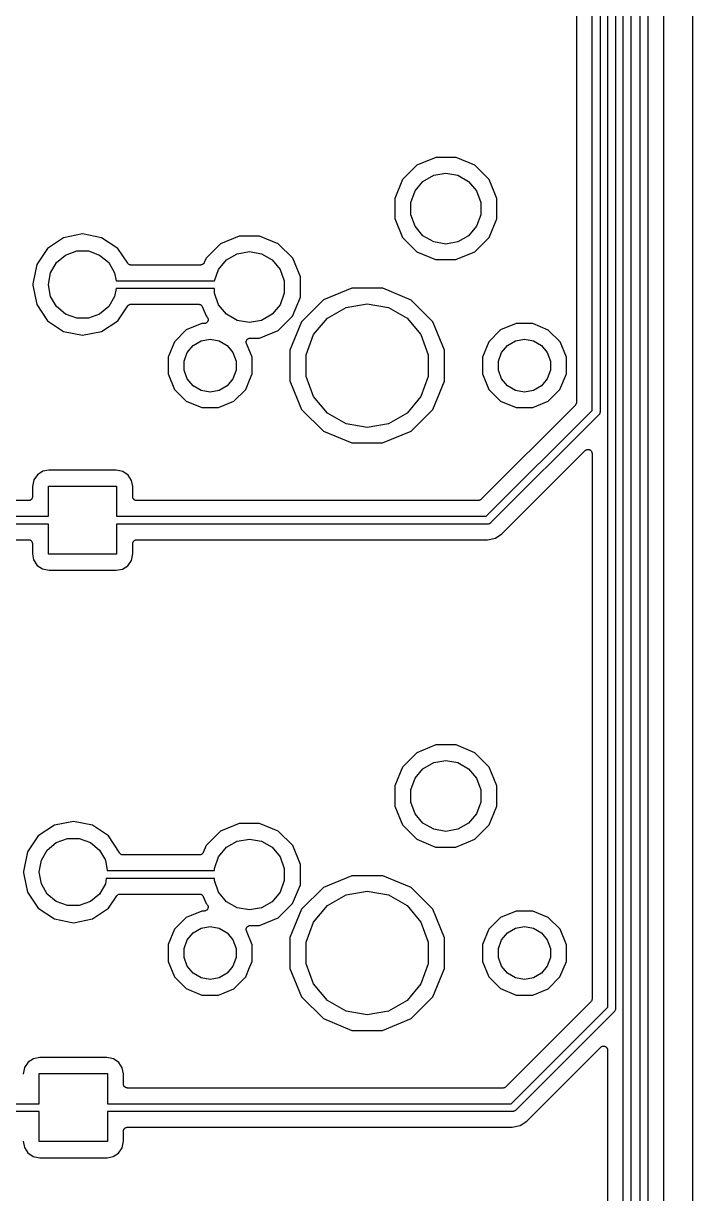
# Model space of a CAD drawing. Extents: x 37 to 156, y -136 to -20.
# Drawn here: x 133.89 to 155.52, y -95.78 to -57.93 of the extents above; entities that cross this region are included whole.
import ezdxf

# ---------------------------------------------------------------- set-up
doc = ezdxf.new("R2010")
doc.units = 0
doc.header["$MEASUREMENT"] = 0
doc.layers.add('BLACK', color=7, linetype='CONTINUOUS')

msp = doc.modelspace()

# ---------------------------------------------------------------- linework, layer by layer
at = {"layer": 'Black'}
for p, q in [((155.517, -20.21), (155.517, -135.99)), ((153.825, -125.198), (153.825, -25.7018)), ((154.075, -25.65), (154.075, -125.25)), ((154.583, -125.237), (154.583, -25.6625)), ((153.275, -107.748), (153.275, -26.4518)), ((153.525, -26.4), (153.525, -107.8)), ((152.775, -89.7482), (152.775, -27.3518)), ((153.025, -27.3), (153.025, -89.8)), ((152.275, -70.4482), (152.275, -28.3518)), ((152.525, -28.3), (152.525, -70.5)), ((151.767, -53.9348), (151.767, -70.1852)), ((147.213, -62.2687), (146.606, -62.5195)), ((147.87, -62.2693), (147.213, -62.2687)), ((148.476, -62.5212), (147.87, -62.2693)), ((146.606, -62.5195), (146.141, -62.9836)), ((147.148, -62.8418), (147.54, -62.7726)), ((147.54, -62.7726), (147.932, -62.8418)), ((148.94, -62.986), (148.476, -62.5212)), ((146.141, -62.9836), (145.889, -63.5902)), ((146.546, -63.3463), (146.802, -63.0411)), ((146.802, -63.0411), (147.148, -62.8418)), ((147.932, -62.8418), (148.278, -63.0411)), ((148.278, -63.0411), (148.534, -63.3463)), ((149.191, -63.593), (148.94, -62.986)), ((146.41, -63.7208), (146.546, -63.3463)), ((148.534, -63.3463), (148.67, -63.7208)), ((145.889, -63.5902), (145.889, -64.247)), ((146.41, -64.1192), (146.41, -63.7208)), ((148.67, -63.7208), (148.67, -64.1192)), ((149.191, -64.2498), (149.191, -63.593)), ((145.889, -64.247), (146.14, -64.854)), ((146.546, -64.4937), (146.41, -64.1192)), ((148.67, -64.1192), (148.534, -64.4937)), ((148.939, -64.8564), (149.191, -64.2498)), ((146.802, -64.7989), (146.546, -64.4937)), ((148.534, -64.4937), (148.278, -64.7989)), ((135.186, -64.8627), (134.665, -65.2107)), ((135.8, -64.7405), (135.186, -64.8627)), ((136.414, -64.8627), (135.8, -64.7405)), ((136.935, -65.2107), (136.414, -64.8627)), ((140.256, -65.0595), (139.791, -65.5236)), ((140.863, -64.8087), (140.256, -65.0595)), ((141.52, -64.8093), (140.863, -64.8087)), ((142.126, -65.0612), (141.52, -64.8093)), ((142.59, -65.526), (142.126, -65.0612)), ((146.14, -64.854), (146.604, -65.3188)), ((147.148, -64.9982), (146.802, -64.7989)), ((147.54, -65.0674), (147.148, -64.9982)), ((147.932, -64.9982), (147.54, -65.0674)), ((148.278, -64.7989), (147.932, -64.9982)), ((148.474, -65.3205), (148.939, -64.8564)), ((134.665, -65.2107), (134.317, -65.7316)), ((134.957, -65.6687), (135.25, -65.4232)), ((135.25, -65.4232), (135.609, -65.2925)), ((135.609, -65.2925), (135.991, -65.2925)), ((135.991, -65.2925), (136.35, -65.4232)), ((136.35, -65.4232), (136.643, -65.6687)), ((137.256, -65.6906), (136.935, -65.2107)), ((140.452, -65.5811), (140.798, -65.3818)), ((140.798, -65.3818), (141.19, -65.3126)), ((141.19, -65.3126), (141.582, -65.3818)), ((141.582, -65.3818), (141.928, -65.5811)), ((146.604, -65.3188), (147.21, -65.5707)), ((147.867, -65.5713), (148.474, -65.3205)), ((134.317, -65.7316), (134.192, -66.3585)), ((134.766, -65.9996), (134.957, -65.6687)), ((136.643, -65.6687), (136.834, -65.9996)), ((137.268, -65.7035), (137.256, -65.6906)), ((137.28, -65.7173), (137.268, -65.7035)), ((137.283, -65.7194), (137.28, -65.7173)), ((137.286, -65.7224), (137.283, -65.7194)), ((137.302, -65.7304), (137.286, -65.7224)), ((137.318, -65.7393), (137.302, -65.7304)), ((137.322, -65.7401), (137.318, -65.7393)), ((137.326, -65.7419), (137.322, -65.7401)), ((137.344, -65.7439), (137.326, -65.7419)), ((137.361, -65.747), (137.344, -65.7439)), ((139.614, -65.747), (137.361, -65.747)), ((139.622, -65.7456), (139.614, -65.747)), ((139.63, -65.7459), (139.622, -65.7456)), ((139.643, -65.7418), (139.63, -65.7459)), ((139.657, -65.7393), (139.643, -65.7418)), ((139.664, -65.7352), (139.657, -65.7393)), ((139.672, -65.7327), (139.664, -65.7352)), ((139.683, -65.7242), (139.672, -65.7327)), ((139.695, -65.7173), (139.683, -65.7242)), ((139.701, -65.7109), (139.695, -65.7173)), ((139.707, -65.7059), (139.701, -65.7109)), ((139.715, -65.6942), (139.707, -65.7059)), ((139.724, -65.6835), (139.715, -65.6942)), ((139.726, -65.6757), (139.724, -65.6835)), ((139.731, -65.6687), (139.726, -65.6757)), ((139.791, -65.5236), (139.731, -65.6687)), ((140.196, -65.8863), (140.452, -65.5811)), ((141.928, -65.5811), (142.184, -65.8863)), ((142.841, -66.133), (142.59, -65.526)), ((147.21, -65.5707), (147.867, -65.5713)), ((134.7, -66.3758), (134.766, -65.9996)), ((136.834, -65.9996), (136.879, -66.255)), ((140.062, -66.255), (140.196, -65.8863)), ((142.184, -65.8863), (142.32, -66.2608)), ((142.841, -66.7898), (142.841, -66.133)), ((134.192, -66.3585), (134.192, -66.4015)), ((134.192, -66.4015), (134.317, -67.0284)), ((134.7, -66.3842), (134.7, -66.3758)), ((134.766, -66.7604), (134.7, -66.3842)), ((136.879, -66.505), (136.834, -66.7604)), ((136.879, -66.255), (140.062, -66.255)), ((140.06, -66.505), (136.879, -66.505)), ((140.06, -66.6592), (140.06, -66.505)), ((142.32, -66.2608), (142.32, -66.6592)), ((144.505, -66.4977), (143.585, -66.8778)), ((145.5, -66.4985), (144.505, -66.4977)), ((146.419, -66.8802), (145.5, -66.4985)), ((134.957, -67.0913), (134.766, -66.7604)), ((136.834, -66.7604), (136.643, -67.0913)), ((140.196, -67.0337), (140.06, -66.6592)), ((142.32, -66.6592), (142.184, -67.0337)), ((142.589, -67.3964), (142.841, -66.7898)), ((143.585, -66.8778), (142.88, -67.5809)), ((147.122, -67.5846), (146.419, -66.8802)), ((134.317, -67.0284), (134.665, -67.5493)), ((135.25, -67.3368), (134.957, -67.0913)), ((135.609, -67.4675), (135.25, -67.3368)), ((136.35, -67.3368), (135.991, -67.4675)), ((136.643, -67.0913), (136.35, -67.3368)), ((136.935, -67.5493), (137.256, -67.0694)), ((137.256, -67.0694), (137.268, -67.0565)), ((137.268, -67.0565), (137.28, -67.0427)), ((137.28, -67.0427), (137.283, -67.0406)), ((137.283, -67.0406), (137.286, -67.0376)), ((137.286, -67.0376), (137.302, -67.0296)), ((137.302, -67.0296), (137.318, -67.0207)), ((137.318, -67.0207), (137.322, -67.0199)), ((137.322, -67.0199), (137.326, -67.0181)), ((137.326, -67.0181), (137.344, -67.0161)), ((137.344, -67.0161), (137.361, -67.013)), ((137.361, -67.013), (139.547, -67.013)), ((139.547, -67.013), (139.555, -67.0145)), ((139.555, -67.0145), (139.564, -67.0141)), ((139.564, -67.0141), (139.577, -67.0183)), ((139.577, -67.0183), (139.591, -67.0207)), ((139.591, -67.0207), (139.598, -67.0249)), ((139.598, -67.0249), (139.606, -67.0274)), ((139.606, -67.0274), (139.617, -67.0358)), ((139.617, -67.0358), (139.629, -67.0427)), ((139.629, -67.0427), (139.634, -67.0492)), ((139.634, -67.0492), (139.641, -67.0543)), ((139.641, -67.0543), (139.648, -67.0659)), ((139.648, -67.0659), (139.657, -67.0765)), ((139.657, -67.0765), (139.66, -67.0844)), ((139.66, -67.0844), (139.665, -67.0915)), ((139.665, -67.0915), (139.79, -67.394)), ((140.452, -67.3389), (140.196, -67.0337)), ((140.798, -67.5382), (140.452, -67.3389)), ((141.928, -67.3389), (141.582, -67.5382)), ((142.184, -67.0337), (141.928, -67.3389)), ((143.713, -67.4667), (144.315, -67.1192)), ((144.315, -67.1192), (145, -66.9985)), ((145, -66.9985), (145.685, -67.1192)), ((145.685, -67.1192), (146.287, -67.4667)), ((134.665, -67.5493), (135.186, -67.8973)), ((135.991, -67.4675), (135.609, -67.4675)), ((136.414, -67.8973), (136.935, -67.5493)), ((139.651, -67.6409), (139.151, -67.8473)), ((139.73, -67.6409), (139.651, -67.6409)), ((139.746, -67.6381), (139.73, -67.6409)), ((139.763, -67.6366), (139.746, -67.6381)), ((139.768, -67.6343), (139.763, -67.6366)), ((139.773, -67.6333), (139.768, -67.6343)), ((139.788, -67.625), (139.773, -67.6333)), ((139.803, -67.618), (139.788, -67.625)), ((139.79, -67.394), (139.82, -67.4242)), ((139.807, -67.6141), (139.803, -67.618)), ((139.811, -67.6113), (139.807, -67.6141)), ((139.822, -67.5986), (139.811, -67.6113)), ((139.82, -67.4242), (139.829, -67.4378)), ((139.834, -67.5869), (139.822, -67.5986)), ((139.829, -67.4378), (139.84, -67.4505)), ((139.836, -67.5818), (139.834, -67.5869)), ((139.84, -67.5775), (139.836, -67.5818)), ((139.84, -67.4505), (139.842, -67.4558)), ((139.845, -67.5619), (139.84, -67.5775)), ((139.842, -67.4558), (139.845, -67.4604)), ((139.845, -67.4604), (139.849, -67.4764)), ((139.852, -67.5469), (139.845, -67.5619)), ((139.849, -67.4764), (139.855, -67.492)), ((139.853, -67.5413), (139.852, -67.5469)), ((139.855, -67.5361), (139.853, -67.5413)), ((139.855, -67.492), (139.855, -67.4976)), ((139.855, -67.4976), (139.856, -67.503)), ((139.856, -67.503), (139.855, -67.5195)), ((139.855, -67.5195), (139.855, -67.5361)), ((141.19, -67.6074), (140.798, -67.5382)), ((141.582, -67.5382), (141.19, -67.6074)), ((142.124, -67.8605), (142.589, -67.3964)), ((142.88, -67.5809), (142.499, -68.5002)), ((143.267, -67.9992), (143.713, -67.4667)), ((146.287, -67.4667), (146.733, -67.9992)), ((147.502, -68.5045), (147.122, -67.5846)), ((149.811, -67.6409), (149.311, -67.8473)), ((150.351, -67.6413), (149.811, -67.6409)), ((150.851, -67.8487), (150.351, -67.6413)), ((135.186, -67.8973), (135.8, -68.0195)), ((135.8, -68.0195), (136.414, -67.8973)), ((139.151, -67.8473), (138.769, -68.2292)), ((141.145, -68.1308), (141.158, -68.1256)), ((141.158, -68.1256), (141.17, -68.1186)), ((141.17, -68.1186), (141.178, -68.1172)), ((141.178, -68.1172), (141.186, -68.114)), ((141.186, -68.114), (141.199, -68.1134)), ((141.199, -68.1134), (141.213, -68.111)), ((141.213, -68.111), (141.517, -68.1113)), ((141.517, -68.1113), (142.124, -67.8605)), ((143.029, -68.6524), (143.267, -67.9992)), ((146.733, -67.9992), (146.971, -68.6524)), ((149.311, -67.8473), (148.929, -68.2292)), ((151.233, -68.2313), (150.851, -67.8487)), ((138.769, -68.2292), (138.561, -68.7285)), ((139.18, -68.5729), (139.371, -68.3457)), ((139.371, -68.3457), (139.628, -68.1974)), ((139.628, -68.1974), (139.92, -68.1458)), ((139.92, -68.1458), (140.212, -68.1974)), ((140.212, -68.1974), (140.469, -68.3457)), ((140.469, -68.3457), (140.66, -68.5729)), ((141.086, -68.2434), (141.088, -68.2297)), ((141.088, -68.2516), (141.086, -68.2434)), ((141.088, -68.2159), (141.091, -68.208)), ((141.088, -68.2297), (141.088, -68.2159)), ((141.088, -68.26), (141.088, -68.2516)), ((141.093, -68.273), (141.088, -68.26)), ((141.091, -68.208), (141.092, -68.1997)), ((141.092, -68.1997), (141.098, -68.1874)), ((141.096, -68.2865), (141.093, -68.273)), ((141.279, -68.7309), (141.096, -68.2865)), ((141.098, -68.1874), (141.103, -68.1744)), ((141.103, -68.1744), (141.108, -68.168)), ((141.108, -68.168), (141.112, -68.1606)), ((141.112, -68.1606), (141.122, -68.1513)), ((141.122, -68.1513), (141.131, -68.1407)), ((141.131, -68.1407), (141.139, -68.1365)), ((141.139, -68.1365), (141.145, -68.1308)), ((142.499, -68.5002), (142.498, -69.4955)), ((147.502, -69.2942), (147.502, -68.5045)), ((148.929, -68.2292), (148.721, -68.7285)), ((149.34, -68.5729), (149.531, -68.3457)), ((149.531, -68.3457), (149.788, -68.1974)), ((149.788, -68.1974), (150.08, -68.1458)), ((150.08, -68.1458), (150.372, -68.1974)), ((150.372, -68.1974), (150.629, -68.3457)), ((150.629, -68.3457), (150.82, -68.5729)), ((151.439, -68.7309), (151.233, -68.2313)), ((138.561, -68.7285), (138.561, -69.2691)), ((139.079, -68.8517), (139.18, -68.5729)), ((139.079, -69.1483), (139.079, -68.8517)), ((140.66, -68.5729), (140.761, -68.8517)), ((140.761, -68.8517), (140.761, -69.1483)), ((141.279, -69.2715), (141.279, -68.7309)), ((143.029, -69.3476), (143.029, -68.6524)), ((146.971, -68.6524), (146.971, -69.3476)), ((148.721, -68.7285), (148.721, -69.2691)), ((149.239, -68.8517), (149.34, -68.5729)), ((149.239, -69.1483), (149.239, -68.8517)), ((150.82, -68.5729), (150.921, -68.8517)), ((150.921, -68.8517), (150.921, -69.1483)), ((151.439, -69.2715), (151.439, -68.7309)), ((139.18, -69.4271), (139.079, -69.1483)), ((140.761, -69.1483), (140.66, -69.4271)), ((149.34, -69.4271), (149.239, -69.1483)), ((150.921, -69.1483), (150.82, -69.4271)), ((138.561, -69.2691), (138.767, -69.7687)), ((139.371, -69.6543), (139.18, -69.4271)), ((140.66, -69.4271), (140.469, -69.6543)), ((141.071, -69.7708), (141.195, -69.4719)), ((141.195, -69.4719), (141.279, -69.2715)), ((142.498, -69.4955), (142.878, -70.4154)), ((143.267, -70.0008), (143.029, -69.3476)), ((146.971, -69.3476), (146.733, -70.0008)), ((147.12, -70.4191), (147.501, -69.4998)), ((147.501, -69.4998), (147.502, -69.2942)), ((147.502, -69.2942), (147.502, -69.2942)), ((148.721, -69.2691), (148.927, -69.7687)), ((149.531, -69.6543), (149.34, -69.4271)), ((150.82, -69.4271), (150.629, -69.6543)), ((151.231, -69.7708), (151.439, -69.2715)), ((138.767, -69.7687), (139.149, -70.1513)), ((139.628, -69.8026), (139.371, -69.6543)), ((139.92, -69.8541), (139.628, -69.8026)), ((140.212, -69.8026), (139.92, -69.8541)), ((140.469, -69.6543), (140.212, -69.8026)), ((140.689, -70.1527), (141.071, -69.7708)), ((143.713, -70.5332), (143.267, -70.0008)), ((146.733, -70.0008), (146.287, -70.5332)), ((148.927, -69.7687), (149.309, -70.1513)), ((149.788, -69.8026), (149.531, -69.6543)), ((150.08, -69.8541), (149.788, -69.8026)), ((150.372, -69.8026), (150.08, -69.8541)), ((150.629, -69.6543), (150.372, -69.8026)), ((150.849, -70.1527), (151.231, -69.7708)), ((139.149, -70.1513), (139.649, -70.3587)), ((139.649, -70.3587), (140.189, -70.3591)), ((140.189, -70.3591), (140.689, -70.1527)), ((151.73, -70.275), (148.675, -73.3298)), ((149.309, -70.1513), (149.809, -70.3587)), ((149.809, -70.3587), (150.349, -70.3591)), ((150.349, -70.3591), (150.849, -70.1527)), ((151.733, -70.2704), (151.73, -70.275)), ((151.737, -70.2668), (151.733, -70.2704)), ((151.746, -70.2525), (151.737, -70.2668)), ((151.755, -70.2389), (151.746, -70.2525)), ((151.757, -70.2335), (151.755, -70.2389)), ((151.759, -70.2286), (151.757, -70.2335)), ((151.762, -70.2123), (151.759, -70.2286)), ((151.767, -70.1963), (151.762, -70.2123)), ((151.767, -70.1852), (151.766, -70.1907)), ((151.766, -70.1907), (151.767, -70.1963)), ((142.878, -70.4154), (143.581, -71.1198)), ((144.315, -70.8808), (143.713, -70.5332)), ((146.287, -70.5332), (145.685, -70.8808)), ((146.415, -71.1222), (147.12, -70.4191)), ((148.848, -73.875), (152.275, -70.4482)), ((152.488, -70.5884), (148.988, -74.0884)), ((152.492, -70.5839), (152.488, -70.5884)), ((152.496, -70.5803), (152.492, -70.5839)), ((152.504, -70.5662), (152.496, -70.5803)), ((152.513, -70.5528), (152.504, -70.5662)), ((152.515, -70.5475), (152.513, -70.5528)), ((152.517, -70.5428), (152.515, -70.5475)), ((152.52, -70.5267), (152.517, -70.5428)), ((152.525, -70.5109), (152.52, -70.5267)), ((152.525, -70.5), (152.524, -70.5054)), ((152.524, -70.5054), (152.525, -70.5109)), ((143.581, -71.1198), (144.5, -71.5015)), ((145, -71.0015), (144.315, -70.8808)), ((145.685, -70.8808), (145, -71.0015)), ((145.495, -71.5023), (146.415, -71.1222)), ((144.5, -71.5015), (145.495, -71.5023)), ((149.356, -74.4388), (152.05, -71.745)), ((152.05, -71.745), (152.064, -71.7355)), ((152.064, -71.7355), (152.076, -71.7248)), ((152.076, -71.7248), (152.082, -71.7229)), ((152.082, -71.7229), (152.086, -71.7197)), ((152.086, -71.7197), (152.102, -71.7154)), ((152.102, -71.7154), (152.118, -71.7097)), ((152.118, -71.7097), (152.124, -71.7097)), ((152.124, -71.7097), (152.129, -71.7083)), ((152.129, -71.7083), (152.145, -71.7097)), ((152.145, -71.7097), (152.162, -71.7097)), ((152.162, -71.7097), (152.167, -71.7116)), ((152.167, -71.7116), (152.173, -71.7121)), ((152.173, -71.7121), (152.188, -71.7191)), ((152.188, -71.7191), (152.203, -71.7248)), ((152.203, -71.7248), (152.208, -71.7284)), ((152.208, -71.7284), (152.213, -71.7308)), ((152.213, -71.7308), (152.225, -71.7425)), ((152.225, -71.7425), (152.237, -71.7532)), ((152.237, -71.7532), (152.24, -71.758)), ((152.24, -71.758), (152.244, -71.762)), ((152.244, -71.762), (152.251, -71.777)), ((152.251, -71.777), (152.259, -71.7914)), ((152.259, -71.7914), (152.26, -71.7969)), ((152.26, -71.7969), (152.263, -71.8019)), ((152.263, -71.8019), (152.264, -71.8185)), ((152.264, -71.8185), (152.267, -71.8348)), ((152.267, -71.8348), (152.267, -89.4852)), ((134.339, -72.5288), (134.223, -72.6985)), ((134.513, -72.4171), (134.339, -72.5288)), ((134.712, -72.3796), (134.513, -72.4171)), ((136.887, -72.3796), (134.712, -72.3796)), ((137.101, -72.4229), (136.887, -72.3796)), ((137.271, -72.5389), (137.101, -72.4229)), ((137.383, -72.7125), (137.271, -72.5389)), ((134.223, -72.6985), (134.18, -72.9127)), ((134.18, -72.9127), (134.18, -73.24)), ((134.7, -73.875), (134.7, -72.9)), ((134.7, -72.9), (136.9, -72.9)), ((136.9, -72.9), (136.9, -73.875)), ((137.42, -72.9118), (137.383, -72.7125)), ((137.42, -73.24), (137.42, -72.9118)), ((134.053, -73.367), (118.347, -73.367)), ((134.064, -73.3651), (134.053, -73.367)), ((134.075, -73.3651), (134.064, -73.3651)), ((134.085, -73.3613), (134.075, -73.3651)), ((134.096, -73.3593), (134.085, -73.3613)), ((134.106, -73.3538), (134.096, -73.3593)), ((134.116, -73.35), (134.106, -73.3538)), ((134.125, -73.3428), (134.116, -73.35)), ((134.134, -73.3373), (134.125, -73.3428)), ((134.141, -73.3288), (134.134, -73.3373)), ((134.15, -73.3216), (134.141, -73.3288)), ((134.155, -73.312), (134.15, -73.3216)), ((134.163, -73.3035), (134.155, -73.312)), ((134.166, -73.2931), (134.163, -73.3035)), ((134.172, -73.2834), (134.166, -73.2931)), ((134.174, -73.2725), (134.172, -73.2834)), ((134.178, -73.2621), (134.174, -73.2725)), ((134.18, -73.24), (134.178, -73.2509)), ((134.178, -73.2509), (134.178, -73.2621)), ((137.422, -73.2509), (137.42, -73.24)), ((137.422, -73.2621), (137.422, -73.2509)), ((137.426, -73.2725), (137.422, -73.2621)), ((137.428, -73.2834), (137.426, -73.2725)), ((137.434, -73.2931), (137.428, -73.2834)), ((137.437, -73.3035), (137.434, -73.2931)), ((137.445, -73.312), (137.437, -73.3035)), ((137.45, -73.3216), (137.445, -73.312)), ((137.459, -73.3288), (137.45, -73.3216)), ((137.466, -73.3373), (137.459, -73.3288)), ((137.475, -73.3428), (137.466, -73.3373)), ((137.484, -73.35), (137.475, -73.3428)), ((137.494, -73.3538), (137.484, -73.35)), ((137.504, -73.3593), (137.494, -73.3538)), ((137.515, -73.3613), (137.504, -73.3593)), ((137.525, -73.3651), (137.515, -73.3613)), ((137.536, -73.3651), (137.525, -73.3651)), ((137.547, -73.367), (137.536, -73.3651)), ((148.585, -73.367), (137.547, -73.367)), ((148.591, -73.366), (148.585, -73.367)), ((148.596, -73.3665), (148.591, -73.366)), ((148.612, -73.3622), (148.596, -73.3665)), ((148.629, -73.3593), (148.612, -73.3622)), ((148.633, -73.3565), (148.629, -73.3593)), ((148.639, -73.3551), (148.633, -73.3565)), ((148.652, -73.3456), (148.639, -73.3551)), ((148.667, -73.3373), (148.652, -73.3456)), ((148.67, -73.333), (148.667, -73.3373)), ((148.675, -73.3298), (148.67, -73.333)), ((117.7, -73.875), (134.7, -73.875)), ((134.7, -74.125), (117.7, -74.125)), ((134.7, -75.1), (134.7, -74.125)), ((136.9, -73.875), (148.848, -73.875)), ((148.9, -74.125), (136.9, -74.125)), ((136.9, -74.125), (136.9, -75.1)), ((148.905, -74.124), (148.9, -74.125)), ((148.911, -74.1245), (148.905, -74.124)), ((148.927, -74.1203), (148.911, -74.1245)), ((148.943, -74.1175), (148.927, -74.1203)), ((148.948, -74.1147), (148.943, -74.1175)), ((148.953, -74.1133), (148.948, -74.1147)), ((148.966, -74.1039), (148.953, -74.1133)), ((148.98, -74.0958), (148.966, -74.1039)), ((148.984, -74.0915), (148.98, -74.0958)), ((148.988, -74.0884), (148.984, -74.0915)), ((149.141, -74.5825), (149.356, -74.4388)), ((118.347, -74.633), (134.053, -74.633)), ((134.053, -74.633), (134.064, -74.6349)), ((134.064, -74.6349), (134.075, -74.6349)), ((134.075, -74.6349), (134.085, -74.6387)), ((134.085, -74.6387), (134.096, -74.6407)), ((134.096, -74.6407), (134.106, -74.6462)), ((134.106, -74.6462), (134.116, -74.65)), ((134.116, -74.65), (134.125, -74.6572)), ((134.125, -74.6572), (134.134, -74.6627)), ((134.134, -74.6627), (134.141, -74.6712)), ((134.141, -74.6712), (134.15, -74.6784)), ((134.15, -74.6784), (134.155, -74.688)), ((134.155, -74.688), (134.163, -74.6965)), ((134.163, -74.6965), (134.166, -74.7069)), ((134.166, -74.7069), (134.172, -74.7166)), ((134.172, -74.7166), (134.174, -74.7275)), ((134.174, -74.7275), (134.178, -74.7379)), ((134.178, -74.7379), (134.178, -74.7491)), ((134.178, -74.7491), (134.18, -74.76)), ((134.18, -74.76), (134.18, -75.0882)), ((137.42, -74.76), (137.422, -74.7491)), ((137.42, -75.0873), (137.42, -74.76)), ((137.422, -74.7379), (137.426, -74.7275)), ((137.422, -74.7491), (137.422, -74.7379)), ((137.426, -74.7275), (137.428, -74.7166)), ((137.428, -74.7166), (137.434, -74.7069)), ((137.434, -74.7069), (137.437, -74.6965)), ((137.437, -74.6965), (137.445, -74.688)), ((137.445, -74.688), (137.45, -74.6784)), ((137.45, -74.6784), (137.459, -74.6712)), ((137.459, -74.6712), (137.466, -74.6627)), ((137.466, -74.6627), (137.475, -74.6572)), ((137.475, -74.6572), (137.484, -74.65)), ((137.484, -74.65), (137.494, -74.6462)), ((137.494, -74.6462), (137.504, -74.6407)), ((137.504, -74.6407), (137.515, -74.6387)), ((137.515, -74.6387), (137.525, -74.6349)), ((137.525, -74.6349), (137.536, -74.6349)), ((137.536, -74.6349), (137.547, -74.633)), ((137.547, -74.633), (148.887, -74.633)), ((148.887, -74.633), (149.141, -74.5825)), ((134.18, -75.0882), (134.217, -75.2875)), ((134.217, -75.2875), (134.329, -75.4611)), ((136.9, -75.1), (134.7, -75.1)), ((137.261, -75.4712), (137.377, -75.3015)), ((137.377, -75.3015), (137.42, -75.0873)), ((134.329, -75.4611), (134.499, -75.5771)), ((134.499, -75.5771), (134.713, -75.6204)), ((134.713, -75.6204), (136.888, -75.6204)), ((136.888, -75.6204), (137.087, -75.5829)), ((137.087, -75.5829), (137.261, -75.4712)), ((147.213, -81.2687), (146.606, -81.5195)), ((147.87, -81.2693), (147.213, -81.2687)), ((148.476, -81.5212), (147.87, -81.2693)), ((146.606, -81.5195), (146.141, -81.9836)), ((148.94, -81.986), (148.476, -81.5212)), ((146.141, -81.9836), (145.889, -82.5902)), ((146.546, -82.3463), (146.802, -82.0411)), ((146.802, -82.0411), (147.148, -81.8418)), ((147.148, -81.8418), (147.54, -81.7726)), ((147.54, -81.7726), (147.932, -81.8418)), ((147.932, -81.8418), (148.278, -82.0411)), ((148.278, -82.0411), (148.534, -82.3463)), ((149.191, -82.593), (148.94, -81.986)), ((146.41, -82.7208), (146.546, -82.3463)), ((148.534, -82.3463), (148.67, -82.7208)), ((145.889, -82.5902), (145.889, -83.247)), ((146.41, -83.1192), (146.41, -82.7208)), ((148.67, -82.7208), (148.67, -83.1192)), ((149.191, -83.2498), (149.191, -82.593)), ((145.889, -83.247), (146.14, -83.854)), ((146.546, -83.4937), (146.41, -83.1192)), ((148.67, -83.1192), (148.534, -83.4937)), ((148.939, -83.8564), (149.191, -83.2498)), ((146.802, -83.7989), (146.546, -83.4937)), ((148.534, -83.4937), (148.278, -83.7989)), ((134.886, -83.8627), (134.365, -84.2107)), ((135.5, -83.7405), (134.886, -83.8627)), ((136.114, -83.8627), (135.5, -83.7405)), ((136.635, -84.2107), (136.114, -83.8627)), ((140.863, -83.8087), (140.256, -84.0595)), ((141.52, -83.8093), (140.863, -83.8087)), ((142.126, -84.0612), (141.52, -83.8093)), ((146.14, -83.854), (146.604, -84.3188)), ((147.148, -83.9982), (146.802, -83.7989)), ((147.54, -84.0674), (147.148, -83.9982)), ((147.932, -83.9982), (147.54, -84.0674)), ((148.278, -83.7989), (147.932, -83.9982)), ((148.474, -84.3205), (148.939, -83.8564)), ((134.365, -84.2107), (134.017, -84.7316)), ((134.95, -84.4232), (135.309, -84.2925)), ((135.309, -84.2925), (135.691, -84.2925)), ((135.691, -84.2925), (136.05, -84.4232)), ((136.986, -84.7363), (136.635, -84.2107)), ((140.256, -84.0595), (139.791, -84.5236)), ((140.452, -84.5811), (140.798, -84.3818)), ((140.798, -84.3818), (141.19, -84.3126)), ((141.19, -84.3126), (141.582, -84.3818)), ((141.582, -84.3818), (141.928, -84.5811)), ((142.59, -84.526), (142.126, -84.0612)), ((146.604, -84.3188), (147.21, -84.5707)), ((147.867, -84.5713), (148.474, -84.3205)), ((134.017, -84.7316), (133.892, -85.3585)), ((134.466, -84.9996), (134.657, -84.6687)), ((134.657, -84.6687), (134.95, -84.4232)), ((136.05, -84.4232), (136.343, -84.6687)), ((136.343, -84.6687), (136.534, -84.9996)), ((136.989, -84.7441), (136.986, -84.7363)), ((136.997, -84.7635), (136.989, -84.7441)), ((136.997, -84.7646), (136.997, -84.7635)), ((136.998, -84.7659), (136.997, -84.7646)), ((137.012, -84.7815), (136.998, -84.7659)), ((139.681, -84.7742), (139.674, -84.7859)), ((139.69, -84.7635), (139.681, -84.7742)), ((139.693, -84.7557), (139.69, -84.7635)), ((139.698, -84.7487), (139.693, -84.7557)), ((139.791, -84.5236), (139.698, -84.7487)), ((140.196, -84.8863), (140.452, -84.5811)), ((141.928, -84.5811), (142.184, -84.8863)), ((142.841, -85.133), (142.59, -84.526)), ((147.21, -84.5707), (147.867, -84.5713)), ((134.4, -85.3758), (134.466, -84.9996)), ((136.534, -84.9996), (136.593, -85.335)), ((137.025, -84.7973), (137.012, -84.7815)), ((137.026, -84.798), (137.025, -84.7973)), ((137.027, -84.799), (137.026, -84.798)), ((137.045, -84.809), (137.027, -84.799)), ((137.063, -84.8193), (137.045, -84.809)), ((137.064, -84.8196), (137.063, -84.8193)), ((137.066, -84.8203), (137.064, -84.8196)), ((137.086, -84.8234), (137.066, -84.8203)), ((137.107, -84.827), (137.086, -84.8234)), ((139.58, -84.827), (137.107, -84.827)), ((139.589, -84.8256), (139.58, -84.827)), ((139.597, -84.8259), (139.589, -84.8256)), ((139.61, -84.8218), (139.597, -84.8259)), ((139.624, -84.8193), (139.61, -84.8218)), ((139.631, -84.8152), (139.624, -84.8193)), ((139.639, -84.8127), (139.631, -84.8152)), ((139.65, -84.8042), (139.639, -84.8127)), ((139.662, -84.7973), (139.65, -84.8042)), ((139.667, -84.7909), (139.662, -84.7973)), ((139.674, -84.7859), (139.667, -84.7909)), ((140.06, -85.2608), (140.196, -84.8863)), ((142.184, -84.8863), (142.32, -85.2608)), ((142.841, -85.7898), (142.841, -85.133)), ((133.892, -85.3585), (133.892, -85.4015)), ((133.892, -85.4015), (134.017, -86.0284)), ((134.4, -85.3842), (134.4, -85.3758)), ((134.466, -85.7604), (134.4, -85.3842)), ((136.593, -85.335), (140.06, -85.335)), ((140.06, -85.335), (140.06, -85.2608)), ((142.32, -85.2608), (142.32, -85.6592)), ((144.505, -85.4977), (143.585, -85.8778)), ((145.5, -85.4985), (144.505, -85.4977)), ((146.419, -85.8802), (145.5, -85.4985)), ((134.657, -86.0913), (134.466, -85.7604)), ((136.534, -85.7604), (136.343, -86.0913)), ((136.565, -85.585), (136.534, -85.7604)), ((140.06, -85.585), (136.565, -85.585)), ((140.06, -85.6592), (140.06, -85.585)), ((140.196, -86.0337), (140.06, -85.6592)), ((142.32, -85.6592), (142.184, -86.0337)), ((142.589, -86.3964), (142.841, -85.7898)), ((143.585, -85.8778), (142.88, -86.5809)), ((147.122, -86.5846), (146.419, -85.8802)), ((134.017, -86.0284), (134.365, -86.5493)), ((134.95, -86.3368), (134.657, -86.0913)), ((136.343, -86.0913), (136.05, -86.3368)), ((136.635, -86.5493), (136.902, -86.1494)), ((136.902, -86.1494), (136.915, -86.1365)), ((136.915, -86.1365), (136.926, -86.1227)), ((136.926, -86.1227), (136.93, -86.1206)), ((136.93, -86.1206), (136.933, -86.1176)), ((136.933, -86.1176), (136.949, -86.1096)), ((136.949, -86.1096), (136.965, -86.1007)), ((136.965, -86.1007), (136.969, -86.0999)), ((136.969, -86.0999), (136.972, -86.0981)), ((136.972, -86.0981), (136.99, -86.0961)), ((136.99, -86.0961), (137.008, -86.093)), ((137.008, -86.093), (139.58, -86.093)), ((139.58, -86.093), (139.589, -86.0945)), ((139.589, -86.0945), (139.597, -86.0941)), ((139.597, -86.0941), (139.61, -86.0983)), ((139.61, -86.0983), (139.624, -86.1007)), ((139.624, -86.1007), (139.631, -86.1049)), ((139.631, -86.1049), (139.639, -86.1074)), ((139.639, -86.1074), (139.65, -86.1158)), ((139.65, -86.1158), (139.662, -86.1227)), ((139.662, -86.1227), (139.667, -86.1292)), ((139.667, -86.1292), (139.674, -86.1343)), ((139.674, -86.1343), (139.681, -86.1459)), ((139.681, -86.1459), (139.69, -86.1565)), ((139.69, -86.1565), (139.693, -86.1644)), ((139.693, -86.1644), (139.698, -86.1715)), ((139.698, -86.1715), (139.79, -86.394)), ((140.452, -86.3389), (140.196, -86.0337)), ((142.184, -86.0337), (141.928, -86.3389)), ((143.713, -86.4667), (144.315, -86.1192)), ((144.315, -86.1192), (145, -85.9985)), ((145, -85.9985), (145.685, -86.1192)), ((145.685, -86.1192), (146.287, -86.4667)), ((134.365, -86.5493), (134.886, -86.8973)), ((135.309, -86.4675), (134.95, -86.3368)), ((135.691, -86.4675), (135.309, -86.4675)), ((136.05, -86.3368), (135.691, -86.4675)), ((136.114, -86.8973), (136.635, -86.5493)), ((139.651, -86.6409), (139.151, -86.8473)), ((139.73, -86.6409), (139.651, -86.6409)), ((139.746, -86.6381), (139.73, -86.6409)), ((139.763, -86.6366), (139.746, -86.6381)), ((139.768, -86.6343), (139.763, -86.6366)), ((139.773, -86.6333), (139.768, -86.6343)), ((139.788, -86.625), (139.773, -86.6333)), ((139.803, -86.618), (139.788, -86.625)), ((139.79, -86.394), (139.82, -86.4242)), ((139.807, -86.6141), (139.803, -86.618)), ((139.811, -86.6113), (139.807, -86.6141)), ((139.822, -86.5986), (139.811, -86.6113)), ((139.82, -86.4242), (139.829, -86.4378)), ((139.834, -86.5869), (139.822, -86.5986)), ((139.829, -86.4378), (139.84, -86.4505)), ((139.836, -86.5818), (139.834, -86.5869)), ((139.84, -86.5775), (139.836, -86.5818)), ((139.84, -86.4505), (139.842, -86.4558)), ((139.845, -86.5619), (139.84, -86.5775)), ((139.842, -86.4558), (139.845, -86.4604)), ((139.845, -86.4604), (139.849, -86.4764)), ((139.852, -86.5469), (139.845, -86.5619)), ((139.849, -86.4764), (139.855, -86.492)), ((139.853, -86.5413), (139.852, -86.5469)), ((139.855, -86.5361), (139.853, -86.5413)), ((139.855, -86.492), (139.855, -86.4976)), ((139.855, -86.4976), (139.856, -86.503)), ((139.856, -86.503), (139.855, -86.5195)), ((139.855, -86.5195), (139.855, -86.5361)), ((140.798, -86.5382), (140.452, -86.3389)), ((141.19, -86.6074), (140.798, -86.5382)), ((141.582, -86.5382), (141.19, -86.6074)), ((141.928, -86.3389), (141.582, -86.5382)), ((142.124, -86.8605), (142.589, -86.3964)), ((142.88, -86.5809), (142.499, -87.5002)), ((143.267, -86.9992), (143.713, -86.4667)), ((146.287, -86.4667), (146.733, -86.9992)), ((147.502, -87.5045), (147.122, -86.5846)), ((149.811, -86.6409), (149.311, -86.8473)), ((150.351, -86.6413), (149.811, -86.6409)), ((150.851, -86.8487), (150.351, -86.6413)), ((134.886, -86.8973), (135.5, -87.0195)), ((135.5, -87.0195), (136.114, -86.8973)), ((139.151, -86.8473), (138.769, -87.2292)), ((141.517, -87.1113), (142.124, -86.8605)), ((143.029, -87.6524), (143.267, -86.9992)), ((146.733, -86.9992), (146.971, -87.6524)), ((149.311, -86.8473), (148.929, -87.2292)), ((151.233, -87.2313), (150.851, -86.8487)), ((138.769, -87.2292), (138.561, -87.7285)), ((139.18, -87.5729), (139.371, -87.3457)), ((139.371, -87.3457), (139.628, -87.1974)), ((139.628, -87.1974), (139.92, -87.1458)), ((139.92, -87.1458), (140.212, -87.1974)), ((140.212, -87.1974), (140.469, -87.3457)), ((140.469, -87.3457), (140.66, -87.5729)), ((141.086, -87.2434), (141.088, -87.2297)), ((141.088, -87.2516), (141.086, -87.2434)), ((141.088, -87.2159), (141.091, -87.208)), ((141.088, -87.2297), (141.088, -87.2159)), ((141.088, -87.26), (141.088, -87.2516)), ((141.093, -87.273), (141.088, -87.26)), ((141.091, -87.208), (141.092, -87.1997)), ((141.092, -87.1997), (141.098, -87.1874)), ((141.096, -87.2865), (141.093, -87.273)), ((141.279, -87.7309), (141.096, -87.2865)), ((141.098, -87.1874), (141.103, -87.1744)), ((141.103, -87.1744), (141.108, -87.168)), ((141.108, -87.168), (141.112, -87.1606)), ((141.112, -87.1606), (141.122, -87.1513)), ((141.122, -87.1513), (141.131, -87.1407)), ((141.131, -87.1407), (141.139, -87.1365)), ((141.139, -87.1365), (141.145, -87.1308)), ((141.145, -87.1308), (141.158, -87.1256)), ((141.158, -87.1256), (141.17, -87.1186)), ((141.17, -87.1186), (141.178, -87.1172)), ((141.178, -87.1172), (141.186, -87.114)), ((141.186, -87.114), (141.199, -87.1134)), ((141.199, -87.1134), (141.213, -87.111)), ((141.213, -87.111), (141.517, -87.1113)), ((148.929, -87.2292), (148.721, -87.7285)), ((149.34, -87.5729), (149.531, -87.3457)), ((149.531, -87.3457), (149.788, -87.1974)), ((149.788, -87.1974), (150.08, -87.1458)), ((150.08, -87.1458), (150.372, -87.1974)), ((150.372, -87.1974), (150.629, -87.3457)), ((150.629, -87.3457), (150.82, -87.5729)), ((151.439, -87.7309), (151.233, -87.2313)), ((138.561, -87.7285), (138.561, -88.2691)), ((139.079, -87.8517), (139.18, -87.5729)), ((140.66, -87.5729), (140.761, -87.8517)), ((141.279, -88.2715), (141.279, -87.7309)), ((142.499, -87.5002), (142.498, -88.4955)), ((143.029, -88.3476), (143.029, -87.6524)), ((146.971, -87.6524), (146.971, -88.3476)), ((147.502, -88.2942), (147.502, -87.5045)), ((148.721, -87.7285), (148.721, -88.2691)), ((149.239, -87.8517), (149.34, -87.5729)), ((150.82, -87.5729), (150.921, -87.8517)), ((151.439, -88.2715), (151.439, -87.7309)), ((139.079, -88.1483), (139.079, -87.8517)), ((139.18, -88.4271), (139.079, -88.1483)), ((140.761, -88.1483), (140.66, -88.4271)), ((140.761, -87.8517), (140.761, -88.1483)), ((149.239, -88.1483), (149.239, -87.8517)), ((149.34, -88.4271), (149.239, -88.1483)), ((150.921, -88.1483), (150.82, -88.4271)), ((150.921, -87.8517), (150.921, -88.1483)), ((138.561, -88.2691), (138.767, -88.7687)), ((139.371, -88.6543), (139.18, -88.4271)), ((140.66, -88.4271), (140.469, -88.6543)), ((141.071, -88.7708), (141.195, -88.4719)), ((141.195, -88.4719), (141.279, -88.2715)), ((142.498, -88.4955), (142.878, -89.4154)), ((143.267, -89.0008), (143.029, -88.3476)), ((146.971, -88.3476), (146.733, -89.0008)), ((147.12, -89.4191), (147.501, -88.4998)), ((147.501, -88.4998), (147.502, -88.2942)), ((147.502, -88.2942), (147.502, -88.2942)), ((148.721, -88.2691), (148.927, -88.7687)), ((149.531, -88.6543), (149.34, -88.4271)), ((150.82, -88.4271), (150.629, -88.6543)), ((151.231, -88.7708), (151.439, -88.2715)), ((138.767, -88.7687), (139.149, -89.1513)), ((139.628, -88.8026), (139.371, -88.6543)), ((139.92, -88.8541), (139.628, -88.8026)), ((140.212, -88.8026), (139.92, -88.8541)), ((140.469, -88.6543), (140.212, -88.8026)), ((140.689, -89.1527), (141.071, -88.7708)), ((148.927, -88.7687), (149.309, -89.1513)), ((149.788, -88.8026), (149.531, -88.6543)), ((150.08, -88.8541), (149.788, -88.8026)), ((150.372, -88.8026), (150.08, -88.8541)), ((150.629, -88.6543), (150.372, -88.8026)), ((150.849, -89.1527), (151.231, -88.7708)), ((139.149, -89.1513), (139.649, -89.3587)), ((140.189, -89.3591), (140.689, -89.1527)), ((143.713, -89.5332), (143.267, -89.0008)), ((146.733, -89.0008), (146.287, -89.5332)), ((149.309, -89.1513), (149.809, -89.3587)), ((150.349, -89.3591), (150.849, -89.1527)), ((139.649, -89.3587), (140.189, -89.3591)), ((142.878, -89.4154), (143.581, -90.1198)), ((144.315, -89.8808), (143.713, -89.5332)), ((146.287, -89.5332), (145.685, -89.8808)), ((146.415, -90.1222), (147.12, -89.4191)), ((152.23, -89.575), (149.475, -92.3298)), ((149.809, -89.3587), (150.349, -89.3591)), ((152.233, -89.5704), (152.23, -89.575)), ((152.237, -89.5668), (152.233, -89.5704)), ((152.246, -89.5525), (152.237, -89.5668)), ((152.255, -89.5389), (152.246, -89.5525)), ((152.257, -89.5335), (152.255, -89.5389)), ((152.259, -89.5286), (152.257, -89.5335)), ((152.262, -89.5123), (152.259, -89.5286)), ((152.267, -89.4963), (152.262, -89.5123)), ((152.267, -89.4852), (152.266, -89.4907)), ((152.266, -89.4907), (152.267, -89.4963)), ((145, -90.0015), (144.315, -89.8808)), ((145.685, -89.8808), (145, -90.0015)), ((149.648, -92.875), (152.775, -89.7482)), ((152.988, -89.8884), (149.788, -93.0884)), ((152.992, -89.8839), (152.988, -89.8884)), ((152.996, -89.8803), (152.992, -89.8839)), ((153.004, -89.8662), (152.996, -89.8803)), ((153.013, -89.8528), (153.004, -89.8662)), ((153.015, -89.8475), (153.013, -89.8528)), ((153.017, -89.8428), (153.015, -89.8475)), ((153.02, -89.8267), (153.017, -89.8428)), ((153.025, -89.8109), (153.02, -89.8267)), ((153.025, -89.8), (153.024, -89.8054)), ((153.024, -89.8054), (153.025, -89.8109)), ((143.581, -90.1198), (144.5, -90.5015)), ((145.495, -90.5023), (146.415, -90.1222)), ((144.5, -90.5015), (145.495, -90.5023)), ((150.156, -93.4388), (152.55, -91.045)), ((152.55, -91.045), (152.564, -91.0355)), ((152.564, -91.0355), (152.576, -91.0248)), ((152.576, -91.0248), (152.582, -91.0229)), ((152.582, -91.0229), (152.586, -91.0197)), ((152.586, -91.0197), (152.602, -91.0154)), ((152.602, -91.0154), (152.618, -91.0097)), ((152.618, -91.0097), (152.624, -91.0097)), ((152.624, -91.0097), (152.629, -91.0083)), ((152.629, -91.0083), (152.645, -91.0097)), ((152.645, -91.0097), (152.662, -91.0097)), ((152.662, -91.0097), (152.667, -91.0116)), ((152.667, -91.0116), (152.673, -91.0121)), ((152.673, -91.0121), (152.688, -91.0191)), ((152.688, -91.0191), (152.703, -91.0248)), ((152.703, -91.0248), (152.708, -91.0284)), ((152.708, -91.0284), (152.713, -91.0308)), ((152.713, -91.0308), (152.725, -91.0425)), ((152.725, -91.0425), (152.737, -91.0532)), ((152.737, -91.0532), (152.74, -91.058)), ((152.74, -91.058), (152.744, -91.062)), ((152.744, -91.062), (152.751, -91.077)), ((152.751, -91.077), (152.759, -91.0914)), ((152.759, -91.0914), (152.76, -91.0969)), ((152.76, -91.0969), (152.763, -91.1019)), ((152.763, -91.1019), (152.764, -91.1185)), ((152.764, -91.1185), (152.767, -91.1348)), ((152.767, -91.1348), (152.767, -107.485)), ((134.039, -91.5288), (133.923, -91.6985)), ((134.213, -91.4171), (134.039, -91.5288)), ((134.412, -91.3796), (134.213, -91.4171)), ((136.587, -91.3796), (134.412, -91.3796)), ((136.801, -91.4229), (136.587, -91.3796)), ((136.971, -91.5389), (136.801, -91.4229)), ((137.083, -91.7125), (136.971, -91.5389)), ((133.923, -91.6985), (133.88, -91.9127)), ((134.4, -92.875), (134.4, -91.9)), ((134.4, -91.9), (136.6, -91.9)), ((136.6, -91.9), (136.6, -92.875)), ((137.12, -91.9118), (137.083, -91.7125)), ((137.12, -92.24), (137.12, -91.9118)), ((137.122, -92.2509), (137.12, -92.24)), ((137.122, -92.2621), (137.122, -92.2509)), ((137.126, -92.2725), (137.122, -92.2621)), ((137.128, -92.2834), (137.126, -92.2725)), ((137.134, -92.2931), (137.128, -92.2834)), ((137.137, -92.3035), (137.134, -92.2931)), ((137.145, -92.312), (137.137, -92.3035)), ((137.15, -92.3216), (137.145, -92.312)), ((137.159, -92.3288), (137.15, -92.3216)), ((137.166, -92.3373), (137.159, -92.3288)), ((137.175, -92.3428), (137.166, -92.3373)), ((137.184, -92.35), (137.175, -92.3428)), ((137.194, -92.3538), (137.184, -92.35)), ((149.452, -92.3456), (149.439, -92.3551)), ((149.467, -92.3373), (149.452, -92.3456)), ((149.47, -92.333), (149.467, -92.3373)), ((149.475, -92.3298), (149.47, -92.333)), ((137.204, -92.3593), (137.194, -92.3538)), ((137.215, -92.3613), (137.204, -92.3593)), ((137.225, -92.3651), (137.215, -92.3613)), ((137.237, -92.3651), (137.225, -92.3651)), ((137.247, -92.367), (137.237, -92.3651)), ((149.385, -92.367), (137.247, -92.367)), ((149.391, -92.366), (149.385, -92.367)), ((149.396, -92.3665), (149.391, -92.366)), ((149.412, -92.3622), (149.396, -92.3665)), ((149.429, -92.3593), (149.412, -92.3622)), ((149.433, -92.3565), (149.429, -92.3593)), ((149.439, -92.3551), (149.433, -92.3565)), ((117.8, -92.875), (134.4, -92.875)), ((136.6, -92.875), (149.648, -92.875)), ((149.766, -93.1039), (149.753, -93.1133)), ((149.78, -93.0958), (149.766, -93.1039)), ((149.784, -93.0915), (149.78, -93.0958)), ((149.788, -93.0884), (149.784, -93.0915)), ((134.4, -93.125), (117.8, -93.125)), ((134.4, -94.1), (134.4, -93.125)), ((149.7, -93.125), (136.6, -93.125)), ((136.6, -93.125), (136.6, -94.1)), ((149.705, -93.124), (149.7, -93.125)), ((149.711, -93.1245), (149.705, -93.124)), ((149.727, -93.1203), (149.711, -93.1245)), ((149.743, -93.1175), (149.727, -93.1203)), ((149.748, -93.1147), (149.743, -93.1175)), ((149.753, -93.1133), (149.748, -93.1147)), ((149.941, -93.5825), (150.156, -93.4388)), ((137.12, -93.76), (137.122, -93.7491)), ((137.12, -94.0873), (137.12, -93.76)), ((137.122, -93.7379), (137.126, -93.7275)), ((137.122, -93.7491), (137.122, -93.7379)), ((137.126, -93.7275), (137.128, -93.7166)), ((137.128, -93.7166), (137.134, -93.7069)), ((137.134, -93.7069), (137.137, -93.6965)), ((137.137, -93.6965), (137.145, -93.688)), ((137.145, -93.688), (137.15, -93.6784)), ((137.15, -93.6784), (137.159, -93.6712)), ((137.159, -93.6712), (137.166, -93.6627)), ((137.166, -93.6627), (137.175, -93.6572)), ((137.175, -93.6572), (137.184, -93.65)), ((137.184, -93.65), (137.194, -93.6462)), ((137.194, -93.6462), (137.204, -93.6407)), ((137.204, -93.6407), (137.215, -93.6387)), ((137.215, -93.6387), (137.225, -93.6349)), ((137.225, -93.6349), (137.237, -93.6349)), ((137.237, -93.6349), (137.247, -93.633)), ((137.247, -93.633), (149.687, -93.633)), ((149.687, -93.633), (149.941, -93.5825)), ((133.88, -94.0882), (133.917, -94.2875)), ((136.6, -94.1), (134.4, -94.1)), ((137.077, -94.3015), (137.12, -94.0873)), ((133.917, -94.2875), (134.029, -94.4611)), ((134.029, -94.4611), (134.199, -94.5771)), ((134.199, -94.5771), (134.413, -94.6204)), ((134.413, -94.6204), (136.588, -94.6204)), ((136.588, -94.6204), (136.787, -94.5829)), ((136.787, -94.5829), (136.961, -94.4712)), ((136.961, -94.4712), (137.077, -94.3015))]:
    msp.add_line(p, q, dxfattribs=at)

doc.saveas('drawing.dxf')
